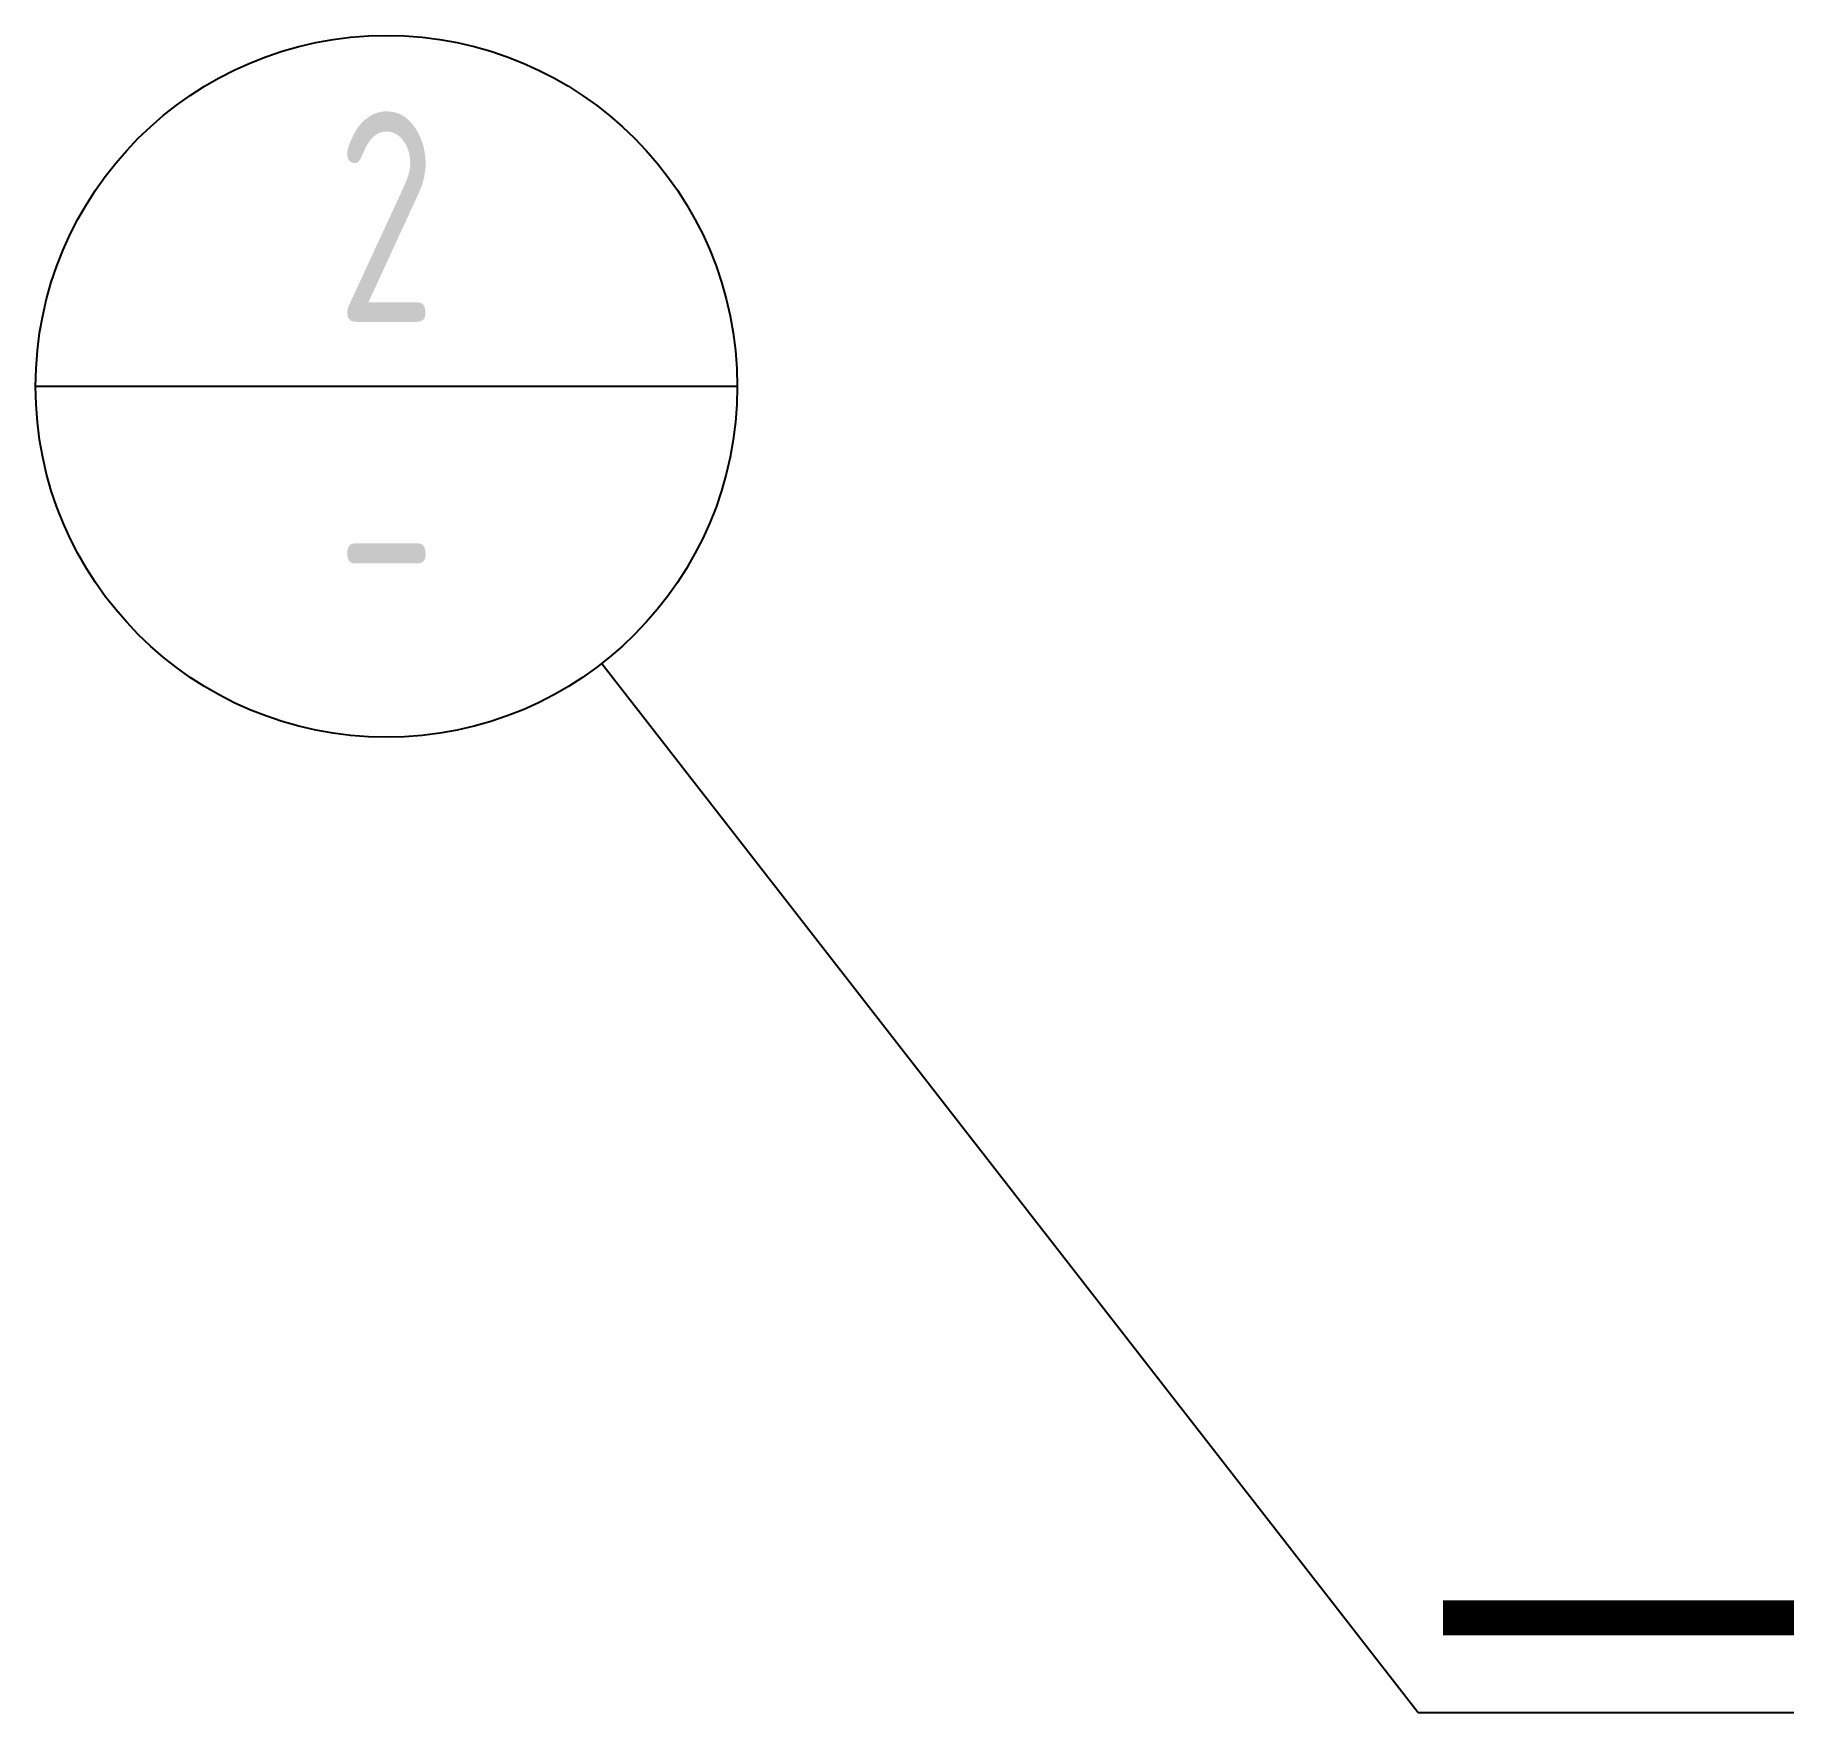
# Model space of a CAD drawing. Extents: x -490 to 2041, y -1891 to 499.
import ezdxf
from ezdxf.enums import TextEntityAlignment as Align

# ---------------------------------------------------------------- set-up
doc = ezdxf.new("R2010")
doc.units = 0
doc.header["$LTSCALE"] = 1000
doc.header["$MEASUREMENT"] = 0
doc.styles.add('国标', font='gbenor.shx', dxfattribs={"bigfont": 'gbcbig.shx'})

msp = doc.modelspace()

# ---------------------------------------------------------------- linework, layer by layer
at = {"color": 4}
for p, q in [((510.4, -1.1), (-489.6, -1.1)), ((317.4, -395.8), (1480.4, -1890.7)), ((1480.4, -1890.7), (2016, -1890.7))]:
    msp.add_line(p, q, dxfattribs=at)
at = {"color": 4, "const_width": 50}
msp.add_lwpolyline([(1516, -1755.8), (2016, -1755.8)], dxfattribs=at)
at = {"color": 4}
msp.add_circle((10.4, -1.1), 500, dxfattribs=at)

# ---------------------------------------------------------------- texts
at = {"color": 7, "style": '国标'}
for s, width, p, p2 in [('2', 0.926861, (-60.3, 90.9), (81, 90.9)), ('-', 1.028073, (-60.3, -358.1), (81, -358.1))]:
    msp.add_text(s, height=300, dxfattribs=dict(at, width=width)).set_placement(p, p2, align=Align.FIT)

doc.saveas('drawing.dxf')
